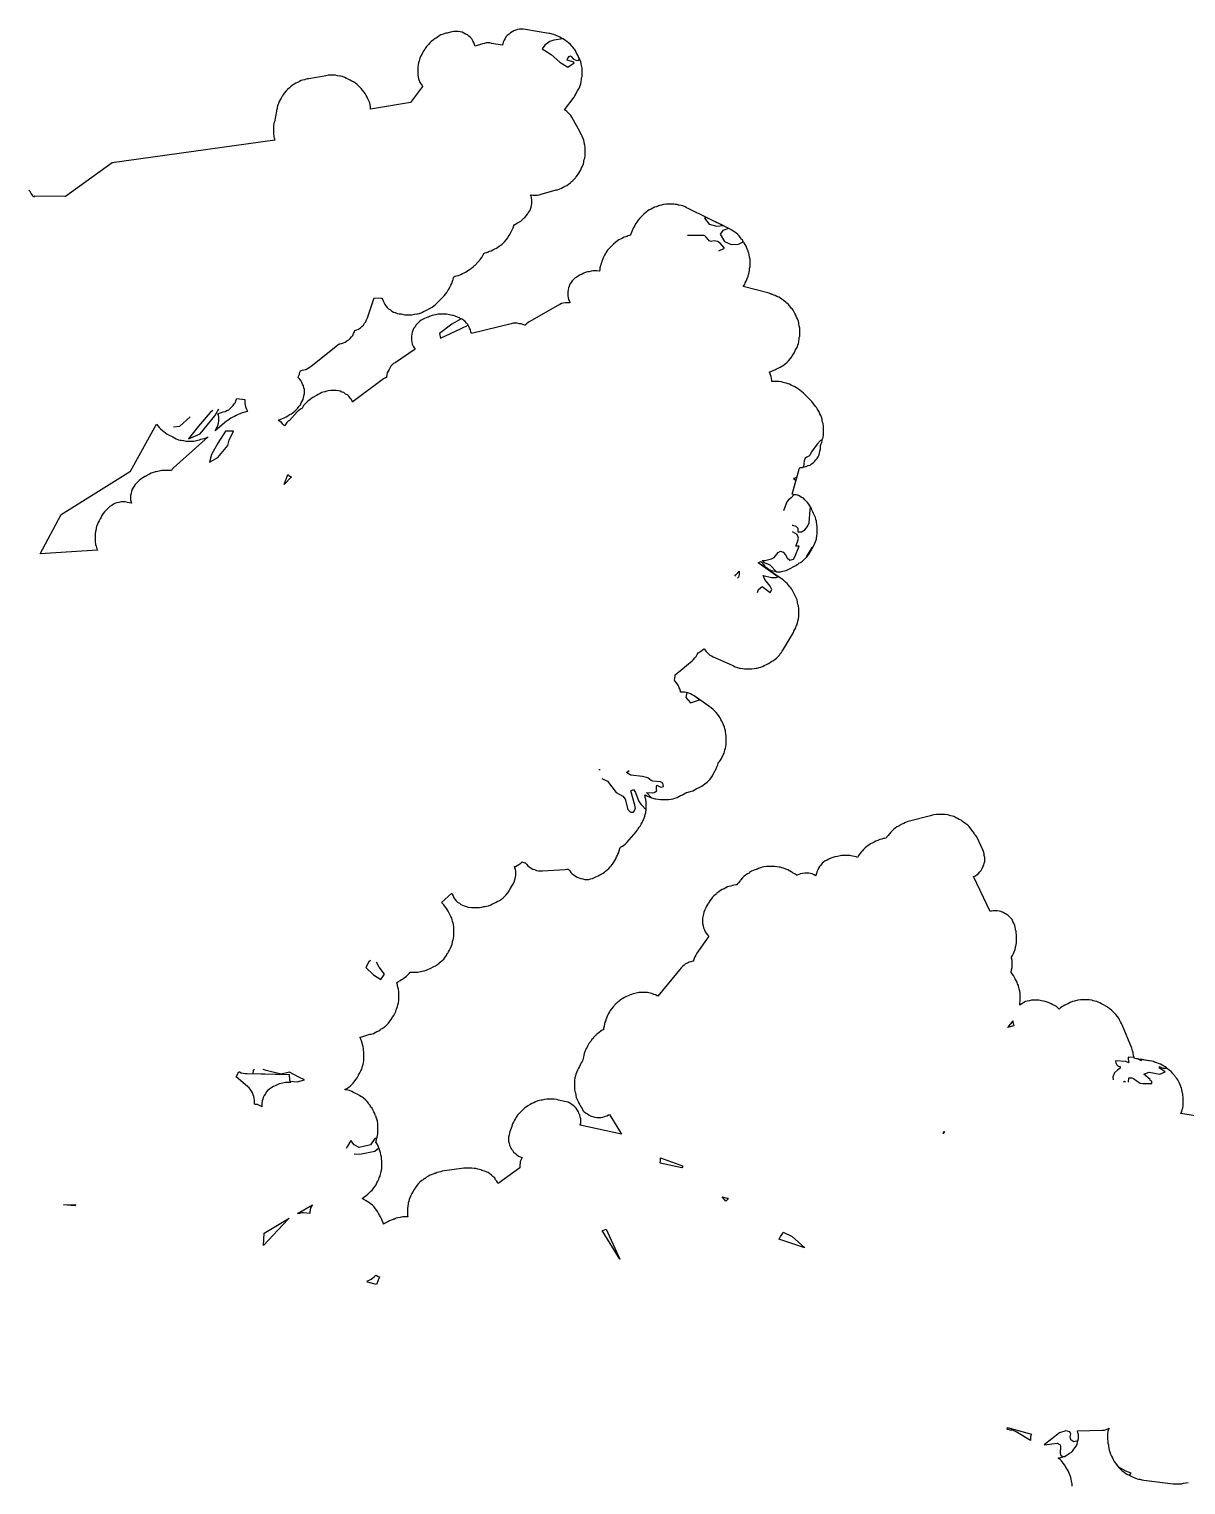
# Model space of a CAD drawing. Header units: metres. Extents: x 0 to 1325, y -1 to 773.
# Drawn here: x 408.32 to 434.15, y 91.9 to 124.42 of the extents above; entities that cross this region are included whole.
import ezdxf

# ---------------------------------------------------------------- set-up
doc = ezdxf.new("R2010")
doc.units = ezdxf.units.M

msp = doc.modelspace()

# ---------------------------------------------------------------- linework, layer by layer
at = {"layer": 'CUT'}
for points in [[(434.63, 100.098), (434.04, 100.198), (434.06, 100.248), (434.07, 100.288), (434.08, 100.318), (434.09, 100.378), (434.09, 100.428), (434.09, 100.518), (434.09, 100.568), (434.08, 100.598), (434.08, 100.628), (434.08, 100.638), (434.07, 100.668), (434.07, 100.688), (434.06, 100.728), (434.05, 100.768), (434.04, 100.788), (434.04, 100.798), (434.02, 100.838), (434.01, 100.878), (433.99, 100.908), (433.97, 100.948), (433.95, 100.978), (433.93, 100.998), (433.92, 101.008), (433.9, 101.038), (433.87, 101.078), (433.86, 101.088), (433.85, 101.098), (433.82, 101.138), (433.78, 101.168), (433.74, 101.198), (433.72, 101.218), (433.69, 101.238), (433.66, 101.258), (433.62, 101.278), (433.58, 101.298), (433.54, 101.318), (433.5, 101.328), (433.49, 101.338), (433.47, 101.338), (433.46, 101.348), (433.45, 101.348), (433.43, 101.358), (433.39, 101.368), (433.34, 101.378), (433.32, 101.378), (433, 101.428), (432.99, 101.468), (432.98, 101.498), (432.97, 101.538), (432.97, 101.558), (432.96, 101.598), (432.94, 101.658), (432.73, 102.178), (432.71, 102.208), (432.69, 102.248), (432.67, 102.288), (432.65, 102.328), (432.62, 102.368), (432.59, 102.408), (432.56, 102.438), (432.53, 102.468), (432.5, 102.498), (432.45, 102.538), (432.41, 102.568), (432.39, 102.578), (432.36, 102.598), (432.31, 102.628), (432.27, 102.648), (432.23, 102.668), (432.19, 102.688), (432.16, 102.698), (432.12, 102.708), (432.08, 102.718), (432.05, 102.728), (431.99, 102.738), (431.94, 102.738), (431.85, 102.738), (431.8, 102.738), (431.74, 102.728), (431.66, 102.708), (431.62, 102.698), (431.57, 102.678), (431.53, 102.658), (431.45, 102.618), (431.41, 102.598), (431.38, 102.578), (431.35, 102.558), (431.33, 102.538), (431.32, 102.528), (431.29, 102.558), (431.26, 102.588), (431.22, 102.608), (431.18, 102.628), (431.14, 102.648), (431.1, 102.668), (431.05, 102.688), (431.01, 102.698), (430.97, 102.708), (430.93, 102.718), (430.87, 102.728), (430.82, 102.728), (430.74, 102.728), (430.7, 102.728), (430.65, 102.718), (430.61, 102.708), (430.57, 102.698), (430.53, 102.678), (430.49, 102.648), (430.45, 102.628), (430.44, 102.618), (430.44, 102.628), (430.44, 102.638), (430.44, 102.668), (430.45, 102.698), (430.45, 102.748), (430.45, 102.838), (430.45, 102.878), (430.44, 102.928), (430.43, 102.978), (430.42, 103.018), (430.41, 103.038), (430.41, 103.048), (430.41, 103.058), (430.4, 103.078), (430.39, 103.088), (430.38, 103.128), (430.36, 103.168), (430.34, 103.208), (430.32, 103.248), (430.3, 103.278), (430.27, 103.318), (430.25, 103.348), (430.25, 103.358), (430.26, 103.408), (430.27, 103.458), (430.27, 103.498), (430.27, 103.578), (430.27, 103.618), (430.26, 103.668), (430.26, 103.678), (430.26, 103.688), (430.28, 103.728), (430.3, 103.768), (430.32, 103.808), (430.34, 103.858), (430.35, 103.898), (430.35, 103.918), (430.36, 103.968), (430.37, 104.018), (430.37, 104.058), (430.37, 104.148), (430.37, 104.198), (430.36, 104.228), (430.36, 104.258), (430.36, 104.268), (430.35, 104.298), (430.35, 104.318), (430.34, 104.358), (430.33, 104.398), (430.31, 104.448), (430.29, 104.488), (430.27, 104.528), (430.24, 104.558), (430.21, 104.588), (430.18, 104.618), (430.14, 104.648), (430.11, 104.668), (430.07, 104.688), (430.02, 104.708), (429.98, 104.718), (429.94, 104.728), (429.89, 104.728), (429.85, 104.728), (429.8, 104.718), (429.78, 104.708), (429.41, 105.488), (429.45, 105.508), (429.49, 105.538), (429.52, 105.558), (429.55, 105.598), (429.58, 105.628), (429.6, 105.668), (429.62, 105.708), (429.64, 105.748), (429.65, 105.788), (429.66, 105.828), (429.66, 105.868), (429.66, 105.918), (429.65, 105.958), (429.65, 105.998), (429.63, 106.048), (429.62, 106.088), (429.48, 106.378), (429.45, 106.418), (429.42, 106.448), (429.42, 106.458), (429.41, 106.478), (429.4, 106.488), (429.39, 106.498), (429.38, 106.518), (429.35, 106.558), (429.31, 106.608), (429.28, 106.638), (429.24, 106.668), (429.21, 106.688), (429.2, 106.698), (429.19, 106.698), (429.17, 106.718), (429.16, 106.718), (429.13, 106.748), (429.09, 106.768), (429.05, 106.788), (429.01, 106.808), (428.97, 106.828), (428.94, 106.838), (428.9, 106.848), (428.86, 106.858), (428.83, 106.868), (428.77, 106.878), (428.72, 106.878), (428.63, 106.878), (428.58, 106.878), (428.52, 106.868), (428.49, 106.858), (428.45, 106.848), (428.42, 106.838), (427.98, 106.728), (427.94, 106.718), (427.89, 106.698), (427.85, 106.678), (427.81, 106.658), (427.76, 106.628), (427.75, 106.628), (427.74, 106.618), (427.7, 106.598), (427.66, 106.568), (427.62, 106.538), (427.59, 106.508), (427.56, 106.478), (427.53, 106.448), (427.5, 106.408), (427.47, 106.368), (427.46, 106.348), (427.42, 106.338), (427.4, 106.338), (427.36, 106.328), (427.32, 106.318), (427.27, 106.298), (427.23, 106.278), (427.19, 106.258), (427.15, 106.238), (427.11, 106.218), (427.08, 106.198), (427.05, 106.178), (427.03, 106.158), (426.99, 106.128), (426.95, 106.098), (426.92, 106.058), (426.91, 106.048), (426.9, 106.038), (426.87, 105.998), (426.84, 105.958), (426.82, 105.918), (426.79, 105.928), (426.75, 105.938), (426.71, 105.948), (426.65, 105.958), (426.6, 105.958), (426.51, 105.958), (426.46, 105.958), (426.4, 105.948), (426.37, 105.938), (426.33, 105.928), (426.31, 105.928), (426.27, 105.918), (426.22, 105.898), (426.18, 105.878), (426.14, 105.858), (426.1, 105.838), (426.06, 105.808), (426.03, 105.788), (426, 105.748), (425.97, 105.718), (425.95, 105.678), (425.93, 105.638), (425.91, 105.598), (425.9, 105.558), (425.89, 105.508), (425.85, 105.528), (425.81, 105.548), (425.77, 105.558), (425.73, 105.568), (425.68, 105.568), (425.64, 105.568), (425.59, 105.558), (425.55, 105.548), (425.51, 105.538), (425.47, 105.518), (425.46, 105.518), (425.42, 105.548), (425.38, 105.568), (425.37, 105.578), (425.34, 105.598), (425.3, 105.618), (425.26, 105.638), (425.22, 105.658), (425.17, 105.678), (425.13, 105.688), (425.09, 105.698), (425.07, 105.698), (425.02, 105.708), (424.97, 105.718), (424.93, 105.718), (424.84, 105.718), (424.79, 105.718), (424.73, 105.708), (424.69, 105.698), (424.65, 105.688), (424.61, 105.668), (424.6, 105.668), (424.59, 105.658), (424.57, 105.658), (424.56, 105.648), (424.53, 105.638), (424.49, 105.628), (424.45, 105.608), (424.41, 105.578), (424.4, 105.568), (424.36, 105.548), (424.32, 105.518), (424.28, 105.488), (424.25, 105.458), (424.21, 105.408), (424.2, 105.398), (424.19, 105.388), (424.16, 105.348), (424.13, 105.318), (424.13, 105.308), (424.1, 105.308), (424.06, 105.298), (424.03, 105.288), (423.99, 105.278), (423.95, 105.268), (423.92, 105.258), (423.88, 105.238), (423.84, 105.218), (423.8, 105.198), (423.76, 105.178), (423.72, 105.148), (423.68, 105.118), (423.67, 105.108), (423.66, 105.098), (423.61, 105.058), (423.58, 105.028), (423.55, 104.988), (423.52, 104.948), (423.5, 104.908), (423.49, 104.898), (423.47, 104.868), (423.45, 104.828), (423.43, 104.788), (423.41, 104.748), (423.39, 104.698), (423.38, 104.658), (423.37, 104.618), (423.36, 104.558), (423.36, 104.508), (423.36, 104.478), (423.36, 104.438), (423.37, 104.388), (423.38, 104.348), (423.4, 104.298), (423.42, 104.258), (423.44, 104.228), (423.47, 104.188), (423.5, 104.158), (423.23, 103.778), (423.21, 103.738), (423.19, 103.698), (423.17, 103.658), (423.16, 103.618), (423.16, 103.598), (423.14, 103.598), (423.1, 103.588), (423.06, 103.578), (423.02, 103.558), (422.98, 103.538), (422.95, 103.508), (422.91, 103.478), (422.88, 103.448), (422.36, 102.818), (422.35, 102.828), (422.31, 102.848), (422.27, 102.858), (422.23, 102.878), (422.19, 102.888), (422.13, 102.898), (422.08, 102.898), (421.99, 102.898), (421.94, 102.898), (421.88, 102.888), (421.85, 102.878), (421.81, 102.868), (421.77, 102.858), (421.74, 102.848), (421.7, 102.828), (421.66, 102.808), (421.62, 102.788), (421.58, 102.768), (421.55, 102.748), (421.52, 102.728), (421.5, 102.708), (421.46, 102.678), (421.42, 102.648), (421.39, 102.608), (421.38, 102.598), (421.37, 102.588), (421.33, 102.538), (421.3, 102.498), (421.28, 102.468), (421.26, 102.428), (421.24, 102.388), (421.22, 102.348), (421.21, 102.308), (421.2, 102.298), (421.2, 102.278), (421.19, 102.268), (421.19, 102.258), (421.18, 102.238), (421.17, 102.198), (421.16, 102.148), (421.15, 102.098), (421.15, 102.068), (421.12, 102.058), (421.09, 102.038), (421.05, 102.008), (421, 101.968), (420.99, 101.958), (420.98, 101.948), (420.95, 101.918), (420.92, 101.888), (420.91, 101.868), (420.89, 101.858), (420.88, 101.838), (420.87, 101.828), (420.87, 101.818), (420.85, 101.798), (420.85, 101.788), (420.82, 101.758), (420.8, 101.718), (420.78, 101.678), (420.76, 101.648), (420.74, 101.598), (420.72, 101.538), (420.71, 101.498), (420.7, 101.458), (420.69, 101.398), (420.69, 101.388), (420.67, 101.358), (420.65, 101.328), (420.63, 101.288), (420.61, 101.248), (420.59, 101.208), (420.57, 101.168), (420.55, 101.128), (420.53, 101.078), (420.52, 101.038), (420.51, 100.998), (420.5, 100.938), (420.5, 100.888), (420.5, 100.798), (420.5, 100.748), (420.51, 100.688), (420.52, 100.658), (420.53, 100.618), (420.53, 100.598), (420.54, 100.558), (420.56, 100.508), (420.58, 100.468), (420.6, 100.428), (420.62, 100.388), (420.65, 100.338), (420.67, 100.308), (420.69, 100.268), (420.72, 100.238), (420.76, 100.208), (420.79, 100.188), (420.83, 100.158), (420.87, 100.138), (420.91, 100.128), (420.95, 100.118), (421, 100.108), (421.04, 100.108), (421.09, 100.108), (421.13, 100.118), (421.17, 100.128), (421.22, 100.148), (421.26, 100.168), (421.28, 100.178), (421.55, 99.738), (420.63, 99.938), (420.63, 99.948), (420.64, 99.988), (420.64, 100.028), (420.64, 100.078), (420.63, 100.118), (420.62, 100.158), (420.6, 100.208), (420.59, 100.238), (420.56, 100.278), (420.54, 100.318), (420.51, 100.348), (420.47, 100.378), (420.44, 100.398), (420.4, 100.428), (420.36, 100.448), (420.32, 100.458), (420.28, 100.468), (420.14, 100.498), (420.11, 100.508), (420.05, 100.518), (420, 100.518), (419.92, 100.518), (419.88, 100.518), (419.83, 100.508), (419.78, 100.498), (419.76, 100.498), (419.72, 100.488), (419.68, 100.478), (419.63, 100.458), (419.59, 100.438), (419.55, 100.418), (419.51, 100.398), (419.46, 100.368), (419.43, 100.348), (419.39, 100.328), (419.36, 100.298), (419.33, 100.268), (419.3, 100.238), (419.27, 100.208), (419.23, 100.158), (419.2, 100.118), (419.18, 100.088), (419.16, 100.048), (419.14, 100.008), (419.12, 99.968), (419.1, 99.918), (419.1, 99.908), (419.06, 99.798), (419.05, 99.758), (419.04, 99.718), (419.03, 99.668), (419.03, 99.628), (419.03, 99.578), (419.04, 99.538), (419.05, 99.488), (419.07, 99.448), (419.09, 99.408), (419.12, 99.378), (419.14, 99.338), (419.18, 99.308), (419.21, 99.278), (419.25, 99.248), (419.29, 99.228), (419.33, 99.218), (419.31, 99.168), (419.29, 99.128), (419.29, 99.088), (419.28, 99.048), (419.28, 98.998), (419.28, 98.988), (418.8, 98.638), (418.79, 98.648), (418.77, 98.688), (418.74, 98.718), (418.72, 98.758), (418.68, 98.788), (418.65, 98.818), (418.61, 98.848), (418.57, 98.878), (418.53, 98.898), (418.49, 98.908), (418.46, 98.918), (418.45, 98.928), (418.43, 98.928), (418.42, 98.938), (418.41, 98.938), (418.38, 98.948), (418.34, 98.958), (418.3, 98.968), (418.26, 98.968), (418.21, 98.978), (418.17, 98.978), (418.09, 98.978), (418.03, 98.978), (417.55, 98.908), (417.52, 98.898), (417.47, 98.888), (417.43, 98.878), (417.41, 98.868), (417.4, 98.868), (417.39, 98.858), (417.37, 98.858), (417.36, 98.848), (417.32, 98.838), (417.28, 98.818), (417.24, 98.798), (417.2, 98.778), (417.17, 98.748), (417.16, 98.748), (417.14, 98.728), (417.13, 98.728), (417.12, 98.718), (417.09, 98.698), (417.05, 98.668), (417.02, 98.638), (416.98, 98.588), (416.95, 98.548), (416.94, 98.528), (416.92, 98.498), (416.89, 98.448), (416.87, 98.408), (416.85, 98.368), (416.83, 98.328), (416.81, 98.278), (416.8, 98.238), (416.79, 98.198), (416.79, 98.178), (416.78, 98.128), (416.77, 98.078), (416.77, 98.038), (416.77, 97.958), (416.77, 97.918), (416.78, 97.888), (416.7, 97.888), (416.66, 97.888), (416.61, 97.878), (416.56, 97.868), (416.52, 97.858), (416.5, 97.848), (416.49, 97.848), (416.48, 97.838), (416.46, 97.838), (416.45, 97.828), (416.41, 97.818), (416.37, 97.798), (416.33, 97.778), (416.29, 97.758), (416.26, 97.738), (416.24, 97.728), (416.23, 97.758), (416.21, 97.808), (416.19, 97.848), (416.17, 97.888), (416.15, 97.928), (416.12, 97.978), (416.1, 98.008), (416.09, 98.028), (416.06, 98.068), (416.02, 98.118), (415.99, 98.148), (415.94, 98.188), (415.9, 98.218), (415.88, 98.228), (415.85, 98.248), (415.8, 98.278), (415.76, 98.298), (415.8, 98.328), (415.84, 98.358), (415.89, 98.398), (415.92, 98.428), (415.95, 98.458), (415.98, 98.488), (416.02, 98.538), (416.05, 98.578), (416.07, 98.608), (416.09, 98.648), (416.11, 98.688), (416.13, 98.728), (416.14, 98.768), (416.15, 98.778), (416.16, 98.798), (416.16, 98.808), (416.16, 98.818), (416.17, 98.838), (416.18, 98.878), (416.19, 98.928), (416.2, 98.978), (416.2, 99.018), (416.2, 99.098), (416.2, 99.138), (416.19, 99.188), (416.19, 99.228), (416.18, 99.278), (416.17, 99.318), (416.16, 99.358), (416.15, 99.378), (416.15, 99.388), (416.13, 99.428), (416.12, 99.468), (416.1, 99.508), (416.07, 99.548), (416.06, 99.558), (416.07, 99.568), (416.07, 99.578), (416.07, 99.588), (416.08, 99.608), (416.09, 99.648), (416.1, 99.698), (416.11, 99.748), (416.11, 99.788), (416.11, 99.918), (416.11, 99.968), (416.1, 100.028), (416.09, 100.068), (416.07, 100.108), (416.07, 100.118), (416.07, 100.128), (416.06, 100.148), (416.05, 100.158), (416.04, 100.198), (416.02, 100.238), (416, 100.278), (415.98, 100.318), (415.95, 100.348), (415.95, 100.358), (415.94, 100.378), (415.93, 100.388), (415.92, 100.398), (415.9, 100.428), (415.87, 100.468), (415.84, 100.498), (415.79, 100.538), (415.75, 100.568), (415.73, 100.578), (415.7, 100.598), (415.65, 100.628), (415.61, 100.648), (415.57, 100.668), (415.53, 100.688), (415.48, 100.708), (415.44, 100.718), (415.4, 100.728), (415.38, 100.728), (415.38, 100.738), (415.42, 100.758), (415.46, 100.788), (415.5, 100.818), (415.53, 100.848), (415.56, 100.878), (415.6, 100.928), (415.63, 100.968), (415.65, 100.998), (415.67, 101.038), (415.68, 101.048), (415.68, 101.058), (415.71, 101.108), (415.73, 101.148), (415.75, 101.188), (415.76, 101.218), (415.77, 101.258), (415.78, 101.298), (415.79, 101.328), (415.8, 101.388), (415.8, 101.438), (415.8, 101.528), (415.8, 101.578), (415.79, 101.608), (415.79, 101.638), (415.79, 101.648), (415.78, 101.678), (415.78, 101.698), (415.77, 101.738), (415.76, 101.778), (415.75, 101.798), (415.75, 101.808), (415.73, 101.848), (415.72, 101.888), (415.71, 101.898), (415.93, 101.968), (415.96, 101.968), (416.01, 101.988), (416.05, 102.008), (416.09, 102.028), (416.13, 102.048), (416.16, 102.068), (416.17, 102.078), (416.21, 102.098), (416.25, 102.128), (416.29, 102.158), (416.32, 102.188), (416.35, 102.218), (416.38, 102.258), (416.41, 102.298), (416.43, 102.338), (416.44, 102.348), (416.47, 102.388), (416.49, 102.428), (416.51, 102.478), (416.51, 102.498), (416.53, 102.528), (416.55, 102.588), (416.56, 102.628), (416.57, 102.668), (416.58, 102.728), (416.58, 102.778), (416.58, 102.868), (416.58, 102.918), (416.57, 102.978), (416.56, 103.018), (416.54, 103.098), (416.53, 103.118), (416.56, 103.138), (416.61, 103.168), (416.64, 103.188), (416.66, 103.198), (416.7, 103.228), (416.75, 103.268), (416.78, 103.298), (416.81, 103.328), (416.83, 103.358), (416.86, 103.358), (416.95, 103.358), (417, 103.358), (417.06, 103.368), (417.09, 103.378), (417.13, 103.388), (417.15, 103.388), (417.19, 103.398), (417.24, 103.418), (417.28, 103.438), (417.36, 103.478), (417.4, 103.498), (417.44, 103.528), (417.48, 103.558), (417.49, 103.568), (417.5, 103.578), (417.55, 103.618), (417.58, 103.648), (417.61, 103.688), (417.64, 103.728), (417.66, 103.768), (417.67, 103.778), (417.69, 103.808), (417.71, 103.848), (417.73, 103.888), (417.75, 103.928), (417.77, 103.978), (417.78, 104.018), (417.78, 104.038), (417.79, 104.078), (417.8, 104.108), (417.81, 104.168), (417.81, 104.218), (417.81, 104.308), (417.81, 104.358), (417.8, 104.418), (417.79, 104.448), (417.78, 104.488), (417.77, 104.528), (417.76, 104.558), (417.74, 104.598), (417.68, 104.718), (417.66, 104.758), (417.63, 104.798), (417.6, 104.838), (417.58, 104.858), (417.53, 104.908), (417.76, 105.118), (417.77, 105.098), (417.79, 105.058), (417.81, 105.018), (417.83, 104.988), (417.86, 104.948), (417.89, 104.918), (417.93, 104.898), (417.96, 104.868), (418, 104.848), (418.04, 104.838), (418.08, 104.818), (418.13, 104.808), (418.2, 104.798), (418.26, 104.798), (418.34, 104.798), (418.38, 104.798), (418.43, 104.808), (418.48, 104.818), (418.5, 104.818), (418.54, 104.828), (418.58, 104.838), (418.63, 104.858), (418.67, 104.878), (418.71, 104.898), (418.75, 104.918), (418.79, 104.938), (418.83, 104.958), (418.87, 104.988), (418.91, 105.018), (418.94, 105.048), (418.97, 105.078), (419.01, 105.128), (419.04, 105.168), (419.06, 105.198), (419.08, 105.238), (419.09, 105.248), (419.09, 105.258), (419.12, 105.298), (419.14, 105.338), (419.16, 105.388), (419.17, 105.428), (419.18, 105.478), (419.19, 105.518), (419.19, 105.558), (419.19, 105.608), (419.18, 105.648), (419.17, 105.688), (419.16, 105.718), (419.18, 105.718), (419.22, 105.738), (419.26, 105.758), (419.3, 105.788), (419.33, 105.818), (419.35, 105.808), (419.39, 105.798), (419.4, 105.798), (419.43, 105.768), (419.46, 105.728), (419.49, 105.708), (419.53, 105.678), (419.57, 105.658), (419.61, 105.648), (419.65, 105.628), (419.7, 105.618), (419.74, 105.618), (419.79, 105.618), (420.29, 105.648), (420.33, 105.658), (420.37, 105.658), (420.37, 105.648), (420.4, 105.618), (420.42, 105.578), (420.45, 105.548), (420.49, 105.518), (420.52, 105.498), (420.56, 105.478), (420.6, 105.458), (420.64, 105.448), (420.69, 105.438), (420.73, 105.428), (420.77, 105.428), (420.82, 105.428), (420.86, 105.438), (420.9, 105.448), (420.93, 105.458), (420.99, 105.488), (421.03, 105.508), (421.07, 105.528), (421.11, 105.548), (421.14, 105.568), (421.17, 105.588), (421.19, 105.608), (421.23, 105.638), (421.27, 105.668), (421.3, 105.708), (421.31, 105.718), (421.32, 105.728), (421.35, 105.768), (421.38, 105.808), (421.4, 105.848), (421.42, 105.888), (421.44, 105.928), (421.46, 105.968), (421.47, 105.988), (421.49, 106.028), (421.5, 106.068), (421.51, 106.118), (421.52, 106.138), (421.53, 106.148), (421.57, 106.168), (421.6, 106.188), (421.64, 106.218), (421.67, 106.248), (421.88, 106.488), (421.9, 106.518), (421.91, 106.538), (421.92, 106.558), (421.94, 106.578), (421.94, 106.588), (421.97, 106.618), (421.99, 106.658), (422.01, 106.698), (422.03, 106.728), (422.05, 106.778), (422.07, 106.838), (422.08, 106.878), (422.09, 106.918), (422.1, 106.978), (422.1, 107.028), (422.1, 107.118), (422.1, 107.158), (422.09, 107.208), (422.08, 107.258), (422.08, 107.278), (422.07, 107.318), (422.09, 107.308), (422.13, 107.288), (422.17, 107.268), (422.22, 107.248), (422.3, 107.228), (422.32, 107.228), (422.37, 107.218), (422.42, 107.208), (422.46, 107.208), (422.55, 107.208), (422.6, 107.208), (422.66, 107.218), (422.7, 107.228), (422.74, 107.238), (422.79, 107.258), (422.83, 107.278), (422.87, 107.298), (422.91, 107.318), (422.95, 107.338), (422.99, 107.358), (423, 107.368), (423.01, 107.368), (423.09, 107.388), (423.14, 107.408), (423.18, 107.428), (423.22, 107.448), (423.3, 107.488), (423.34, 107.508), (423.37, 107.528), (423.41, 107.558), (423.46, 107.598), (423.49, 107.628), (423.52, 107.658), (423.55, 107.698), (423.58, 107.738), (423.6, 107.778), (423.66, 107.898), (423.68, 107.938), (423.7, 107.988), (423.71, 108.018), (423.71, 108.028), (423.74, 108.058), (423.76, 108.088), (423.78, 108.128), (423.82, 108.208), (423.84, 108.248), (423.85, 108.278), (423.86, 108.318), (423.87, 108.358), (423.88, 108.388), (423.89, 108.448), (423.89, 108.498), (423.89, 108.588), (423.89, 108.628), (423.88, 108.678), (423.87, 108.728), (423.87, 108.748), (423.86, 108.788), (423.85, 108.828), (423.83, 108.878), (423.81, 108.918), (423.79, 108.958), (423.77, 108.998), (423.75, 109.038), (423.73, 109.068), (423.7, 109.108), (423.66, 109.158), (423.63, 109.188), (423.6, 109.218), (423.55, 109.258), (423.51, 109.288), (423.5, 109.298), (423.17, 109.528), (423.13, 109.548), (423.09, 109.568), (423.05, 109.588), (423, 109.598), (422.96, 109.608), (422.91, 109.608), (422.87, 109.608), (422.87, 109.628), (422.86, 109.668), (422.84, 109.708), (422.82, 109.748), (422.8, 109.788), (422.77, 109.828), (422.74, 109.858), (422.73, 109.868), (422.73, 109.878), (422.74, 109.918), (422.75, 109.958), (422.75, 109.998), (423.13, 110.308), (423.16, 110.338), (423.19, 110.378), (423.22, 110.408), (423.24, 110.448), (423.26, 110.488), (423.28, 110.498), (423.32, 110.528), (423.35, 110.548), (423.39, 110.578), (423.4, 110.568), (423.43, 110.528), (423.46, 110.498), (423.49, 110.468), (423.52, 110.438), (423.56, 110.418), (423.6, 110.398), (424.02, 110.208), (424.05, 110.198), (424.09, 110.178), (424.14, 110.158), (424.18, 110.148), (424.2, 110.148), (424.25, 110.138), (424.3, 110.128), (424.34, 110.128), (424.42, 110.128), (424.46, 110.128), (424.51, 110.138), (424.56, 110.148), (424.58, 110.148), (424.62, 110.158), (424.66, 110.168), (424.71, 110.188), (424.75, 110.208), (424.79, 110.228), (424.83, 110.248), (424.88, 110.278), (424.91, 110.298), (424.93, 110.308), (424.97, 110.338), (425.02, 110.378), (425.05, 110.408), (425.08, 110.438), (425.1, 110.478), (425.12, 110.498), (425.14, 110.528), (425.17, 110.568), (425.39, 110.938), (425.4, 110.968), (425.42, 111.008), (425.44, 111.048), (425.45, 111.088), (425.46, 111.098), (425.47, 111.118), (425.47, 111.128), (425.47, 111.138), (425.48, 111.158), (425.49, 111.198), (425.5, 111.248), (425.51, 111.298), (425.51, 111.338), (425.51, 111.428), (425.51, 111.478), (425.5, 111.538), (425.49, 111.568), (425.48, 111.608), (425.48, 111.628), (425.47, 111.668), (425.45, 111.718), (425.43, 111.758), (425.39, 111.838), (425.37, 111.878), (425.35, 111.908), (425.33, 111.938), (425.31, 111.958), (425.28, 111.998), (425.25, 112.038), (425.21, 112.068), (425.2, 112.078), (425.19, 112.088), (425.16, 112.118), (425.12, 112.138), (424.6, 112.498), (424.66, 112.528), (424.69, 112.498), (424.71, 112.468), (424.74, 112.428), (424.77, 112.398), (424.81, 112.378), (424.85, 112.348), (424.89, 112.328), (424.93, 112.318), (424.97, 112.308), (425.01, 112.298), (425.06, 112.298), (425.1, 112.298), (425.15, 112.308), (425.19, 112.318), (425.23, 112.328), (425.27, 112.348), (425.44, 112.438), (425.47, 112.458), (425.5, 112.478), (425.51, 112.488), (425.55, 112.508), (425.59, 112.538), (425.63, 112.568), (425.66, 112.598), (425.69, 112.628), (425.72, 112.668), (425.75, 112.708), (425.77, 112.748), (425.78, 112.758), (425.78, 112.768), (425.81, 112.818), (425.85, 112.898), (425.87, 112.938), (425.89, 112.988), (425.9, 113.028), (425.9, 113.048), (425.91, 113.098), (425.92, 113.148), (425.92, 113.188), (425.92, 113.268), (425.92, 113.308), (425.91, 113.358), (425.9, 113.408), (425.9, 113.428), (425.89, 113.468), (425.88, 113.508), (425.86, 113.558), (425.84, 113.598), (425.82, 113.638), (425.8, 113.678), (425.79, 113.708), (425.73, 113.808), (425.7, 113.848), (425.67, 113.878), (425.64, 113.908), (425.61, 113.938), (425.57, 113.958), (425.54, 113.978), (425.5, 113.998), (425.46, 114.018), (425.41, 114.018), (425.37, 114.028), (425.36, 114.028), (425.51, 114.558), (425.52, 114.598), (425.53, 114.628), (425.55, 114.628), (425.59, 114.628), (425.63, 114.638), (425.67, 114.648), (425.72, 114.668), (425.76, 114.678), (425.79, 114.708), (425.83, 114.728), (425.86, 114.758), (425.89, 114.798), (425.92, 114.828), (425.94, 114.868), (425.96, 114.908), (425.97, 114.948), (425.98, 114.988), (425.99, 115.038), (425.99, 115.078), (425.99, 115.118), (426.01, 115.158), (426.02, 115.188), (426.03, 115.228), (426.04, 115.268), (426.05, 115.298), (426.06, 115.358), (426.06, 115.408), (426.06, 115.498), (426.06, 115.548), (426.05, 115.608), (426.04, 115.638), (426.03, 115.678), (426.03, 115.698), (426.02, 115.738), (426, 115.788), (425.98, 115.828), (425.96, 115.868), (425.94, 115.908), (425.92, 115.938), (425.9, 115.968), (425.88, 115.988), (425.87, 116.008), (425.84, 116.048), (425.8, 116.098), (425.61, 116.288), (425.56, 116.328), (425.55, 116.338), (425.54, 116.348), (425.5, 116.378), (425.46, 116.408), (425.42, 116.428), (425.34, 116.468), (425.3, 116.488), (425.27, 116.498), (425.23, 116.508), (425.19, 116.518), (425.16, 116.528), (425.12, 116.538), (425.06, 116.548), (425.01, 116.548), (424.91, 116.548), (424.91, 116.558), (424.91, 116.568), (424.89, 116.658), (424.88, 116.698), (424.86, 116.738), (424.85, 116.758), (424.99, 116.818), (425.01, 116.828), (425.05, 116.848), (425.09, 116.868), (425.13, 116.888), (425.16, 116.908), (425.2, 116.938), (425.25, 116.978), (425.28, 117.008), (425.32, 117.058), (425.35, 117.098), (425.36, 117.118), (425.38, 117.148), (425.41, 117.198), (425.43, 117.238), (425.45, 117.278), (425.47, 117.308), (425.49, 117.358), (425.5, 117.398), (425.51, 117.438), (425.51, 117.458), (425.52, 117.488), (425.52, 117.498), (425.52, 117.528), (425.53, 117.558), (425.53, 117.608), (425.53, 117.698), (425.53, 117.738), (425.52, 117.788), (425.51, 117.838), (425.51, 117.858), (425.5, 117.898), (425.48, 117.948), (425.46, 117.988), (425.44, 118.028), (425.42, 118.068), (425.4, 118.108), (425.38, 118.138), (425.36, 118.168), (425.34, 118.188), (425.31, 118.228), (425.28, 118.268), (425.24, 118.298), (425.23, 118.308), (425.22, 118.318), (425.17, 118.358), (425.13, 118.388), (425.1, 118.408), (425.06, 118.428), (425.02, 118.448), (424.98, 118.468), (424.94, 118.478), (424.93, 118.488), (424.91, 118.488), (424.9, 118.498), (424.89, 118.498), (424.85, 118.518), (424.27, 118.668), (424.3, 118.718), (424.31, 118.748), (424.33, 118.788), (424.35, 118.828), (424.36, 118.868), (424.37, 118.878), (424.38, 118.898), (424.38, 118.908), (424.38, 118.918), (424.39, 118.948), (424.4, 118.988), (424.41, 119.028), (424.41, 119.068), (424.42, 119.118), (424.42, 119.158), (424.42, 119.238), (424.42, 119.278), (424.41, 119.328), (424.4, 119.378), (424.39, 119.418), (424.38, 119.438), (424.38, 119.448), (424.38, 119.458), (424.37, 119.478), (424.36, 119.488), (424.35, 119.528), (424.33, 119.568), (424.31, 119.608), (424.29, 119.648), (424.26, 119.678), (424.26, 119.688), (424.25, 119.708), (424.24, 119.718), (424.23, 119.728), (424.21, 119.758), (424.18, 119.798), (424.15, 119.828), (424.1, 119.868), (424.06, 119.898), (424.04, 119.908), (424.01, 119.928), (423.96, 119.958), (423.92, 119.978), (423.04, 120.408), (423, 120.428), (422.97, 120.448), (422.92, 120.468), (422.88, 120.478), (422.84, 120.488), (422.82, 120.488), (422.79, 120.498), (422.78, 120.498), (422.75, 120.498), (422.72, 120.508), (422.67, 120.508), (422.58, 120.508), (422.54, 120.508), (422.49, 120.498), (422.44, 120.488), (422.4, 120.478), (422.38, 120.468), (422.37, 120.468), (422.36, 120.458), (422.34, 120.458), (422.33, 120.448), (422.29, 120.438), (422.25, 120.418), (422.21, 120.398), (422.17, 120.378), (422.14, 120.358), (422.1, 120.328), (422.05, 120.288), (422.02, 120.258), (421.99, 120.228), (421.96, 120.198), (421.92, 120.148), (421.89, 120.108), (421.87, 120.078), (421.85, 120.038), (421.83, 119.998), (421.82, 119.988), (421.74, 119.808), (421.73, 119.808), (421.7, 119.798), (421.69, 119.798), (421.68, 119.788), (421.66, 119.788), (421.65, 119.778), (421.61, 119.768), (421.57, 119.748), (421.53, 119.728), (421.49, 119.708), (421.46, 119.688), (421.42, 119.658), (421.37, 119.618), (421.34, 119.588), (421.31, 119.558), (421.28, 119.528), (421.24, 119.478), (421.21, 119.438), (421.19, 119.408), (421.17, 119.368), (421.15, 119.328), (421.13, 119.288), (421.12, 119.248), (421.11, 119.238), (421.11, 119.218), (421.1, 119.208), (421.1, 119.198), (421.09, 119.168), (421.08, 119.128), (421.07, 119.088), (421.07, 119.048), (421.06, 119.008), (421.05, 119.008), (421, 119.018), (420.96, 119.018), (420.92, 119.018), (420.87, 119.008), (420.82, 118.998), (420.8, 118.998), (420.76, 118.988), (420.71, 118.968), (420.67, 118.948), (420.63, 118.928), (420.58, 118.898), (420.55, 118.878), (420.51, 118.858), (420.48, 118.828), (420.45, 118.798), (420.43, 118.758), (420.4, 118.718), (420.38, 118.678), (420.37, 118.638), (420.36, 118.598), (420.35, 118.548), (420.35, 118.508), (420.35, 118.458), (420.36, 118.418), (420.37, 118.378), (420.39, 118.338), (420.4, 118.308), (420.38, 118.308), (420.34, 118.308), (420.3, 118.308), (420.25, 118.298), (420.21, 118.288), (420.17, 118.268), (420.13, 118.248), (419.49, 117.878), (419.46, 117.858), (419.42, 117.828), (419.4, 117.808), (419.39, 117.808), (419.35, 117.818), (419.31, 117.838), (419.27, 117.838), (419.22, 117.848), (419.18, 117.848), (419.13, 117.848), (419.09, 117.838), (418.2, 117.618), (418.19, 117.658), (418.18, 117.698), (418.16, 117.738), (418.14, 117.778), (418.12, 117.818), (418.09, 117.848), (418.06, 117.888), (418.03, 117.908), (417.99, 117.938), (417.95, 117.958), (417.93, 117.968), (417.89, 117.988), (417.84, 118.008), (417.8, 118.018), (417.78, 118.018), (417.74, 118.028), (417.71, 118.038), (417.65, 118.048), (417.6, 118.048), (417.51, 118.048), (417.46, 118.048), (417.4, 118.038), (417.36, 118.028), (417.32, 118.018), (417.26, 117.998), (417.24, 117.988), (417.23, 117.988), (417.19, 117.968), (417.15, 117.958), (417.12, 117.938), (417.08, 117.918), (417.05, 117.898), (417.02, 117.868), (416.99, 117.838), (416.96, 117.808), (416.94, 117.768), (416.91, 117.728), (416.89, 117.688), (416.88, 117.648), (416.87, 117.608), (416.86, 117.558), (416.86, 117.518), (416.86, 117.468), (416.87, 117.428), (416.88, 117.378), (416.9, 117.338), (416.92, 117.298), (416.94, 117.268), (416.5, 116.968), (416.46, 116.948), (416.43, 116.918), (416.4, 116.888), (416.38, 116.848), (416.36, 116.818), (416.34, 116.778), (416.32, 116.738), (416.31, 116.698), (416.3, 116.658), (416.3, 116.638), (416.28, 116.628), (416.24, 116.608), (415.56, 116.098), (415.55, 116.088), (415.54, 116.108), (415.52, 116.148), (415.49, 116.178), (415.46, 116.218), (415.43, 116.248), (415.39, 116.268), (415.35, 116.298), (415.31, 116.308), (415.27, 116.328), (415.23, 116.338), (415.18, 116.348), (415.14, 116.348), (415.11, 116.348), (415.06, 116.348), (415, 116.338), (414.97, 116.328), (414.93, 116.318), (414.89, 116.308), (414.86, 116.298), (414.82, 116.278), (414.78, 116.258), (414.74, 116.238), (414.69, 116.208), (414.66, 116.188), (414.64, 116.178), (414.6, 116.148), (414.55, 116.108), (414.52, 116.078), (414.48, 116.038), (414.45, 116.008), (414.43, 115.968), (414.42, 115.948), (414.41, 115.948), (414.38, 115.928), (414.35, 115.898), (414.31, 115.868), (414.14, 115.678), (414.11, 115.658), (414.08, 115.628), (414.05, 115.588), (414.03, 115.558), (414.02, 115.568), (413.99, 115.598), (413.96, 115.628), (413.91, 115.668), (413.89, 115.688), (413.93, 115.698), (413.98, 115.718), (414.02, 115.738), (414.06, 115.758), (414.1, 115.778), (414.13, 115.798), (414.14, 115.808), (414.18, 115.828), (414.22, 115.858), (414.26, 115.888), (414.29, 115.918), (414.32, 115.948), (414.35, 115.988), (414.38, 116.028), (414.4, 116.068), (414.42, 116.108), (414.44, 116.148), (414.45, 116.188), (414.46, 116.228), (414.47, 116.278), (414.47, 116.318), (414.47, 116.368), (414.46, 116.408), (414.45, 116.448), (414.43, 116.488), (414.41, 116.528), (414.39, 116.568), (414.36, 116.608), (414.33, 116.638), (414.34, 116.668), (414.36, 116.708), (414.37, 116.758), (414.38, 116.788), (414.42, 116.798), (414.46, 116.808), (414.5, 116.818), (414.54, 116.838), (414.58, 116.858), (414.62, 116.888), (415.25, 117.388), (415.26, 117.388), (415.3, 117.398), (415.34, 117.408), (415.38, 117.428), (415.42, 117.458), (415.46, 117.478), (415.49, 117.508), (415.52, 117.548), (415.55, 117.578), (415.57, 117.618), (415.59, 117.658), (415.6, 117.688), (415.64, 117.698), (415.68, 117.718), (415.72, 117.748), (415.75, 117.778), (415.79, 117.808), (415.81, 117.848), (415.84, 117.878), (415.86, 117.928), (415.88, 117.968), (416.03, 118.418), (416.19, 118.408), (416.21, 118.408), (416.21, 118.398), (416.23, 118.348), (416.25, 118.308), (416.27, 118.268), (416.29, 118.238), (416.32, 118.198), (416.35, 118.168), (416.39, 118.148), (416.42, 118.118), (416.46, 118.098), (416.5, 118.088), (416.54, 118.068), (416.59, 118.058), (416.63, 118.058), (416.65, 118.048), (416.71, 118.038), (416.76, 118.038), (416.84, 118.038), (416.88, 118.038), (416.93, 118.048), (416.98, 118.058), (417, 118.058), (417.04, 118.068), (417.09, 118.088), (417.13, 118.108), (417.17, 118.128), (417.21, 118.148), (417.26, 118.178), (417.27, 118.178), (417.28, 118.188), (417.32, 118.208), (417.36, 118.238), (417.4, 118.268), (417.43, 118.298), (417.56, 118.428), (417.59, 118.458), (417.62, 118.498), (417.65, 118.538), (417.67, 118.578), (417.68, 118.588), (417.7, 118.618), (417.72, 118.658), (417.74, 118.698), (417.76, 118.738), (417.78, 118.788), (417.79, 118.828), (417.8, 118.868), (417.81, 118.888), (417.83, 118.898), (417.87, 118.908), (417.91, 118.918), (417.96, 118.938), (418, 118.958), (418.04, 118.978), (418.08, 118.998), (418.11, 119.018), (418.12, 119.028), (418.16, 119.048), (418.2, 119.078), (418.24, 119.108), (418.27, 119.138), (418.28, 119.148), (418.4, 119.278), (418.43, 119.318), (418.45, 119.348), (418.47, 119.388), (418.48, 119.408), (418.51, 119.418), (418.54, 119.428), (418.55, 119.438), (418.57, 119.438), (418.59, 119.448), (418.6, 119.458), (418.64, 119.468), (418.68, 119.488), (418.72, 119.508), (418.76, 119.528), (418.79, 119.548), (418.82, 119.568), (418.84, 119.588), (418.88, 119.608), (418.91, 119.638), (418.94, 119.668), (418.98, 119.718), (419.01, 119.758), (419.02, 119.778), (419.04, 119.808), (419.07, 119.858), (419.11, 119.938), (419.13, 119.978), (419.15, 120.028), (419.15, 120.048), (419.16, 120.048), (419.19, 120.068), (419.23, 120.088), (419.26, 120.108), (419.3, 120.128), (419.33, 120.158), (419.34, 120.168), (419.35, 120.178), (419.39, 120.208), (419.42, 120.248), (419.45, 120.288), (419.47, 120.318), (419.5, 120.358), (419.52, 120.398), (419.53, 120.438), (419.54, 120.478), (419.55, 120.518), (419.55, 120.568), (419.55, 120.608), (419.54, 120.648), (419.53, 120.698), (419.52, 120.718), (419.54, 120.718), (419.58, 120.708), (419.63, 120.708), (419.67, 120.708), (419.71, 120.718), (419.76, 120.728), (420.09, 120.828), (420.12, 120.828), (420.17, 120.848), (420.21, 120.868), (420.25, 120.888), (420.29, 120.908), (420.33, 120.928), (420.37, 120.958), (420.41, 120.988), (420.42, 120.998), (420.43, 121.008), (420.46, 121.038), (420.49, 121.068), (420.52, 121.098), (420.53, 121.108), (420.54, 121.118), (420.57, 121.158), (420.6, 121.198), (420.62, 121.238), (420.64, 121.278), (420.66, 121.318), (420.68, 121.358), (420.7, 121.408), (420.71, 121.448), (420.71, 121.468), (420.72, 121.508), (420.73, 121.538), (420.74, 121.598), (420.74, 121.648), (420.74, 121.738), (420.74, 121.778), (420.73, 121.828), (420.72, 121.878), (420.72, 121.898), (420.71, 121.938), (420.69, 121.988), (420.67, 122.028), (420.65, 122.068), (420.63, 122.108), (420.62, 122.128), (420.44, 122.448), (420.42, 122.488), (420.39, 122.518), (420.36, 122.548), (420.33, 122.578), (420.29, 122.608), (420.28, 122.618), (420.49, 122.898), (420.51, 122.928), (420.53, 122.968), (420.54, 122.978), (420.54, 122.988), (420.57, 123.038), (420.59, 123.078), (420.61, 123.108), (420.63, 123.158), (420.64, 123.198), (420.65, 123.238), (420.65, 123.258), (420.66, 123.288), (420.66, 123.298), (420.66, 123.328), (420.67, 123.358), (420.67, 123.408), (420.67, 123.498), (420.67, 123.548), (420.66, 123.608), (420.65, 123.648), (420.64, 123.688), (420.62, 123.738), (420.6, 123.778), (420.58, 123.818), (420.56, 123.858), (420.54, 123.898), (420.52, 123.938), (420.49, 123.978), (420.46, 124.018), (420.45, 124.028), (420.44, 124.038), (420.41, 124.078), (420.37, 124.108), (420.33, 124.138), (420.31, 124.158), (420.28, 124.178), (420.25, 124.198), (420.21, 124.218), (420.17, 124.238), (420.13, 124.258), (420.09, 124.278), (420.04, 124.298), (420, 124.308), (419.96, 124.318), (419.93, 124.318), (419.41, 124.408), (419.36, 124.418), (419.32, 124.418), (419.27, 124.418), (419.23, 124.408), (419.19, 124.398), (419.15, 124.378), (419.11, 124.358), (419.07, 124.338), (419.04, 124.308), (419, 124.278), (418.97, 124.248), (418.95, 124.208), (418.93, 124.168), (418.91, 124.128), (418.9, 124.088), (418.89, 124.058), (418.65, 124.098), (418.61, 124.108), (418.57, 124.108), (418.53, 124.108), (418.49, 124.098), (418.45, 124.088), (418.28, 124.038), (418.27, 124.078), (418.25, 124.118), (418.23, 124.158), (418.21, 124.198), (418.18, 124.228), (418.14, 124.258), (418.11, 124.288), (418.07, 124.308), (418.03, 124.328), (417.99, 124.348), (417.95, 124.358), (417.9, 124.368), (417.86, 124.368), (417.81, 124.368), (417.77, 124.358), (417.73, 124.348), (417.66, 124.328), (417.63, 124.328), (417.57, 124.308), (417.52, 124.288), (417.48, 124.268), (417.44, 124.238), (417.41, 124.218), (417.39, 124.208), (417.35, 124.178), (417.3, 124.138), (417.27, 124.108), (417.24, 124.078), (417.2, 124.028), (417.17, 123.988), (417.16, 123.968), (417.14, 123.938), (417.11, 123.888), (417.09, 123.848), (417.07, 123.818), (417.05, 123.768), (417.03, 123.708), (417.02, 123.668), (417.01, 123.628), (417, 123.568), (417, 123.518), (417, 123.438), (417, 123.398), (417.01, 123.348), (417.02, 123.308), (417.03, 123.268), (417.05, 123.228), (417.08, 123.188), (417.1, 123.158), (417.11, 123.138), (416.84, 122.778), (415.95, 122.628), (415.95, 122.638), (415.95, 122.688), (415.94, 122.728), (415.93, 122.768), (415.91, 122.818), (415.89, 122.858), (415.87, 122.898), (415.85, 122.938), (415.83, 122.978), (415.8, 123.018), (415.77, 123.058), (415.74, 123.088), (415.71, 123.118), (415.68, 123.148), (415.65, 123.178), (415.61, 123.208), (415.57, 123.238), (415.53, 123.258), (415.49, 123.278), (415.45, 123.298), (415.41, 123.318), (415.37, 123.338), (415.32, 123.358), (415.28, 123.368), (415.26, 123.368), (415.21, 123.378), (415.16, 123.388), (415.12, 123.388), (415.04, 123.388), (415, 123.388), (414.95, 123.378), (414.91, 123.368), (414.57, 123.308), (414.54, 123.308), (414.51, 123.298), (414.47, 123.288), (414.43, 123.278), (414.4, 123.268), (414.36, 123.248), (414.32, 123.228), (414.28, 123.208), (414.24, 123.188), (414.2, 123.158), (414.16, 123.128), (414.15, 123.118), (414.14, 123.108), (414.09, 123.068), (414.06, 123.038), (414.03, 122.998), (414, 122.958), (413.98, 122.918), (413.97, 122.908), (413.95, 122.878), (413.93, 122.838), (413.91, 122.798), (413.89, 122.758), (413.87, 122.708), (413.86, 122.668), (413.86, 122.648), (413.85, 122.598), (413.85, 122.588), (413.8, 122.348), (413.79, 122.318), (413.78, 122.258), (413.78, 122.208), (413.78, 122.118), (413.78, 122.068), (413.79, 122.028), (413.79, 122.008), (413.8, 121.978), (413.8, 121.968), (413.81, 121.938), (410.18, 121.428), (409.14, 120.678), (408.44, 120.688), (408.42, 120.668), (408.4, 120.708), (408.37, 120.748), (408.35, 120.788), (408.32, 120.818)], [(431.61, 91.878), (431.61, 91.928), (431.6, 91.988), (431.59, 92.028), (431.58, 92.068), (431.56, 92.128), (431.54, 92.178), (431.52, 92.218), (431.49, 92.258), (431.49, 92.268), (431.48, 92.278), (431.46, 92.318), (431.44, 92.348), (431.41, 92.388), (431.37, 92.438), (431.34, 92.468), (431.3, 92.498), (431.32, 92.508), (431.36, 92.518), (431.4, 92.528), (431.44, 92.538), (431.48, 92.558), (431.52, 92.588), (431.55, 92.608), (431.59, 92.628), (431.62, 92.658), (431.65, 92.698), (431.67, 92.728), (431.7, 92.768), (431.72, 92.808), (431.73, 92.848), (431.74, 92.888), (431.75, 92.938), (431.75, 92.978), (431.75, 93.028), (431.74, 93.068), (431.73, 93.108), (432.28, 93.128), (432.33, 93.128), (432.37, 93.138), (432.41, 93.158), (432.44, 93.168), (432.42, 93.138), (432.41, 93.098), (432.4, 93.048), (432.4, 93.008), (432.4, 92.968), (432.41, 92.838), (432.42, 92.798), (432.42, 92.758), (432.44, 92.678), (432.45, 92.638), (432.47, 92.588), (432.49, 92.548), (432.51, 92.508), (432.53, 92.468), (432.55, 92.428), (432.57, 92.398), (432.6, 92.358), (432.64, 92.308), (432.67, 92.278), (432.7, 92.248), (432.73, 92.218), (432.77, 92.188), (432.81, 92.158), (432.85, 92.138), (432.89, 92.118), (432.93, 92.098), (432.97, 92.078), (433.01, 92.058), (433.06, 92.038), (433.1, 92.028), (433.12, 92.028), (433.17, 92.018), (433.21, 92.008), (433.87, 91.928), (433.92, 91.928), (434.01, 91.928), (434.05, 91.928), (434.1, 91.938), (434.15, 91.948), (434.2, 91.958)]]:
    msp.add_lwpolyline(points, dxfattribs=at)
for points in [[(412.66, 115.868), (412.7, 115.878), (412.74, 115.898), (412.78, 115.918), (412.81, 115.948), (412.85, 115.978), (412.88, 116.008), (412.9, 116.048), (412.93, 116.078), (412.94, 116.118), (412.96, 116.168), (413.14, 116.148), (413.14, 116.098), (413.14, 116.058), (413.15, 116.018), (413.16, 115.968), (413.18, 115.928), (413.2, 115.888), (413.21, 115.878), (413.16, 115.868), (413.12, 115.858), (413.08, 115.848), (413.03, 115.828), (412.99, 115.808), (412.95, 115.788), (412.91, 115.768), (412.87, 115.748), (412.83, 115.728), (412.8, 115.708), (412.76, 115.678), (412.73, 115.658), (412.48, 115.448), (412.5, 115.488), (412.52, 115.528), (412.54, 115.568), (412.55, 115.618), (412.56, 115.658), (412.56, 115.698), (412.56, 115.748), (412.55, 115.788), (412.54, 115.828), (412.66, 115.868)], [(408.57, 112.698), (409.04, 113.578), (410.59, 114.548), (411.17, 115.598), (411.2, 115.558), (411.23, 115.518), (411.26, 115.488), (411.31, 115.448), (411.32, 115.438), (411.33, 115.428), (411.37, 115.398), (411.41, 115.368), (411.45, 115.348), (411.53, 115.308), (411.57, 115.288), (411.61, 115.268), (411.66, 115.248), (411.7, 115.238), (411.72, 115.238), (411.77, 115.228), (411.82, 115.218), (411.86, 115.218), (411.95, 115.218), (412, 115.218), (412.06, 115.228), (412.09, 115.238), (412.13, 115.248), (412.16, 115.258), (412.23, 115.278), (412.28, 115.288), (412.32, 115.308), (411.55, 114.618), (411.52, 114.588), (411.5, 114.558), (411.48, 114.558), (411.44, 114.558), (411.34, 114.558), (411.29, 114.558), (411.23, 114.548), (411.2, 114.538), (411.16, 114.528), (411.14, 114.528), (411.1, 114.518), (411.05, 114.498), (411.01, 114.478), (410.97, 114.458), (410.92, 114.428), (410.91, 114.428), (410.9, 114.418), (410.86, 114.398), (410.82, 114.368), (410.78, 114.338), (410.75, 114.308), (410.72, 114.278), (410.69, 114.248), (410.67, 114.208), (410.64, 114.168), (410.62, 114.128), (410.61, 114.088), (410.6, 114.048), (410.59, 113.998), (410.59, 113.958), (410.59, 113.948), (410.59, 113.908), (410.6, 113.858), (410.61, 113.828), (410.6, 113.828), (410.56, 113.838), (410.52, 113.848), (410.47, 113.858), (410.43, 113.858), (410.42, 113.858), (410.38, 113.858), (410.33, 113.848), (410.29, 113.838), (410.25, 113.828), (410.21, 113.808), (410.17, 113.778), (410.13, 113.758), (410.1, 113.728), (410.07, 113.698), (410.04, 113.668), (410.01, 113.638), (409.98, 113.598), (409.95, 113.558), (409.93, 113.518), (409.91, 113.478), (409.89, 113.438), (409.87, 113.398), (409.85, 113.358), (409.83, 113.308), (409.82, 113.268), (409.82, 113.248), (409.81, 113.198), (409.8, 113.148), (409.8, 113.108), (409.8, 113.018), (409.8, 112.968), (409.81, 112.908), (409.82, 112.868), (409.83, 112.838), (409.84, 112.808), (409.85, 112.778), (408.57, 112.698)], [(414.02, 114.248), (414.1, 114.468), (414.12, 114.448), (414.16, 114.428), (414.18, 114.418), (414.02, 114.248)], [(421.05, 107.878), (421.07, 107.878), (421.06, 107.868), (421.05, 107.878)], [(430.17, 102.118), (430.2, 102.148), (430.24, 102.198), (430.27, 102.238), (430.28, 102.258), (430.29, 102.268), (430.29, 102.238), (430.3, 102.188), (430.31, 102.158), (430.17, 102.118)], [(413.51, 100.358), (413.47, 100.378), (413.42, 100.398), (413.38, 100.398), (413.36, 100.408), (413.36, 100.448), (413.36, 100.498), (413.35, 100.538), (413.34, 100.578), (413.33, 100.618), (413.31, 100.658), (413.29, 100.698), (413.26, 100.738), (413.24, 100.768), (413.2, 100.798), (412.95, 101.018), (413.01, 101.128), (413.02, 101.128), (413.06, 101.108), (413.1, 101.098), (413.15, 101.088), (413.19, 101.088), (414.13, 101.068), (414.13, 101.028), (414.14, 100.988), (414.14, 100.948), (414.16, 100.898), (414.17, 100.888), (414.1, 100.888), (414.05, 100.888), (413.99, 100.878), (413.91, 100.858), (413.86, 100.838), (413.82, 100.818), (413.78, 100.798), (413.74, 100.778), (413.7, 100.748), (413.66, 100.718), (413.65, 100.708), (413.62, 100.678), (413.6, 100.638), (413.57, 100.598), (413.55, 100.558), (413.54, 100.518), (413.53, 100.478), (413.52, 100.428), (413.52, 100.388), (413.52, 100.348), (413.51, 100.358)], [(428.75, 99.798), (428.76, 99.798), (428.73, 99.748), (428.75, 99.798)], [(422.41, 99.098), (422.42, 99.138), (422.42, 99.188), (422.42, 99.208), (422.91, 99.028), (422.91, 99.008), (422.9, 98.988), (422.41, 99.088), (422.41, 99.098)], [(423.83, 98.328), (423.88, 98.318), (423.92, 98.308), (423.93, 98.308), (423.91, 98.268), (423.88, 98.238), (423.8, 98.338), (423.83, 98.328)], [(409.36, 98.168), (409.35, 98.138), (409.09, 98.158), (409.36, 98.168)], [(414.45, 97.978), (414.41, 97.978), (414.36, 97.968), (414.32, 97.968), (414.65, 98.158), (414.63, 98.128), (414.61, 98.088), (414.6, 98.038), (414.59, 97.998), (414.59, 97.968), (414.45, 97.978)], [(414.13, 97.858), (414.1, 97.828), (413.56, 97.248), (413.57, 97.528), (414.13, 97.858)], [(421.12, 97.588), (421.13, 97.588), (421.17, 97.598), (421.21, 97.618), (421.51, 96.948), (421.12, 97.588)], [(425.64, 97.198), (425.06, 97.388), (425.08, 97.408), (425.1, 97.448), (425.13, 97.488), (425.15, 97.528), (425.16, 97.548), (425.36, 97.448), (425.64, 97.198)], [(416.08, 96.378), (415.88, 96.428), (415.87, 96.458), (415.88, 96.458), (415.92, 96.478), (415.96, 96.498), (415.99, 96.518), (416.03, 96.548), (416.06, 96.578), (416.07, 96.588), (416.1, 96.568), (416.14, 96.548), (416.15, 96.548), (416.08, 96.378)], [(430.17, 93.188), (430.7, 93.038), (430.69, 93.008), (430.68, 92.968), (430.68, 92.928), (430.68, 92.898), (430.4, 93.068), (430.36, 93.088), (430.32, 93.108), (430.28, 93.128), (430.23, 93.128), (430.19, 93.138), (430.16, 93.138), (430.17, 93.188)]]:
    msp.add_lwpolyline(points, close=True, dxfattribs=at)
at = {"layer": 'SCORE'}
for points in [[(420.25, 124.198), (420.24, 124.198), (420.04, 124.168), (419.95, 124.138), (419.84, 124.058), (419.78, 123.978), (419.98, 123.848), (420.17, 123.678), (420.35, 123.568), (420.49, 123.668), (420.46, 123.688), (420.34, 123.728), (420.35, 123.768), (420.38, 123.808), (420.41, 123.818), (420.43, 123.808), (420.48, 123.748), (420.55, 123.718), (420.6, 123.728), (420.61, 123.768), (420.6, 123.778), (420.58, 123.818), (420.56, 123.858), (420.54, 123.898), (420.52, 123.938), (420.49, 123.978), (420.46, 124.018), (420.45, 124.028), (420.44, 124.038), (420.42, 124.058), (420.41, 124.068), (420.41, 124.078), (420.37, 124.108), (420.33, 124.138), (420.31, 124.158), (420.28, 124.178), (420.25, 124.198)], [(423.42, 120.198), (423.4, 120.198), (423.51, 120.058), (423.68, 120.018), (423.82, 120.028), (423.44, 120.208), (423.42, 120.198)], [(423.72, 119.468), (423.85, 119.528), (423.75, 119.638), (423.69, 119.678), (423.62, 119.688), (423.55, 119.678), (423.51, 119.688), (423.49, 119.708), (423.44, 119.768), (423.41, 119.798), (423.39, 119.808), (423.04, 119.808), (423.02, 119.808)], [(424.26, 119.678), (424.26, 119.688), (424.25, 119.708), (424.24, 119.718), (424.23, 119.728), (424.21, 119.758), (424.18, 119.798), (424.15, 119.828), (424.1, 119.868), (424.06, 119.898), (424.04, 119.908), (424.01, 119.928), (423.96, 119.958), (423.94, 119.968), (423.81, 119.918), (423.75, 119.838), (423.85, 119.678), (424, 119.608), (424.16, 119.618), (424.27, 119.668), (424.26, 119.678)], [(418.12, 117.818), (418.09, 117.848), (418.06, 117.888), (418.03, 117.908), (417.99, 117.938), (417.97, 117.948), (417.76, 117.828), (417.49, 117.618), (417.51, 117.518), (417.97, 117.728), (418.13, 117.808), (418.12, 117.818)], [(411.55, 115.538), (411.69, 115.548), (411.92, 115.758)], [(412.37, 115.858), (412.11, 115.548), (411.88, 115.268), (412.14, 115.378), (412.47, 115.778), (412.56, 115.938)], [(412.43, 115.898), (412.37, 115.858)], [(412.79, 115.238), (412.89, 115.438), (412.71, 115.438), (412.54, 115.168), (412.4, 114.918), (412.35, 114.748), (412.54, 114.848), (412.76, 115.118), (412.79, 115.238)], [(425.69, 114.858), (425.65, 114.838), (425.63, 114.778), (425.62, 114.698), (425.61, 114.648), (425.59, 114.628), (425.63, 114.638), (425.67, 114.648), (425.72, 114.668), (425.76, 114.678), (425.79, 114.708), (425.83, 114.728), (425.86, 114.758), (425.89, 114.798), (425.92, 114.828), (425.94, 114.868), (425.96, 114.908), (425.97, 114.948), (425.98, 114.988), (425.99, 115.038), (425.99, 115.078), (425.99, 115.118), (426.01, 115.158), (426.02, 115.188), (426.03, 115.228), (426.03, 115.248), (425.99, 115.228), (425.92, 115.148), (425.79, 114.978), (425.78, 114.948), (425.76, 114.908), (425.73, 114.878), (425.69, 114.858)], [(425.45, 114.338), (425.47, 114.428), (425.44, 114.398), (425.39, 114.378), (425.45, 114.338)], [(425.36, 113.338), (425.37, 113.338), (425.44, 113.318), (425.49, 113.268), (425.49, 113.188), (425.57, 113.188), (425.64, 113.238), (425.7, 113.308), (425.74, 113.388), (425.76, 113.678), (425.77, 113.738), (425.73, 113.808), (425.7, 113.848), (425.67, 113.878), (425.64, 113.908), (425.61, 113.938), (425.57, 113.958), (425.54, 113.978), (425.5, 113.998), (425.46, 114.018), (425.41, 114.018), (425.4, 114.018), (425.34, 113.948), (425.28, 113.908), (425.24, 113.858), (425.17, 113.658)], [(424.59, 111.838), (424.61, 111.898), (424.69, 111.968), (424.87, 111.838), (424.91, 111.898), (424.87, 111.978), (424.75, 112.128), (424.71, 112.218), (424.9, 112.168), (425, 112.168), (425.04, 112.188), (424.6, 112.498), (424.66, 112.528), (424.69, 112.498), (424.71, 112.468), (424.74, 112.428), (424.77, 112.398), (424.81, 112.378), (424.85, 112.348), (424.89, 112.328), (424.93, 112.318), (424.97, 112.308), (425.01, 112.298), (424.87, 112.448), (424.74, 112.498), (424.69, 112.548), (424.75, 112.548), (424.9, 112.588), (424.96, 112.618), (425.05, 112.728), (425.1, 112.758), (425.16, 112.738), (425.21, 112.678), (425.25, 112.608), (425.31, 112.558), (425.39, 112.578), (425.42, 112.628), (425.52, 112.868), (425.44, 112.868), (425.48, 112.968), (425.5, 113.048), (425.47, 113.128), (425.37, 113.188)], [(425.77, 112.748), (425.78, 112.758), (425.78, 112.768), (425.81, 112.818), (425.82, 112.848), (425.79, 112.828), (425.68, 112.648), (425.68, 112.618), (425.69, 112.628), (425.72, 112.668), (425.75, 112.708), (425.77, 112.748)], [(424.08, 112.198), (424.1, 112.228), (424.18, 112.308), (424.18, 112.238), (424.16, 112.178), (424.14, 112.158)], [(423.05, 109.588), (423.01, 109.598), (422.99, 109.488), (423.09, 109.368), (423.29, 109.438), (423.17, 109.528), (423.13, 109.548), (423.09, 109.568), (423.05, 109.588)], [(421.05, 107.878), (421.07, 107.878), (421.06, 107.868), (421.05, 107.878)], [(421.11, 107.678), (421.24, 107.618), (421.43, 107.368), (421.58, 107.288), (421.63, 107.218), (421.69, 106.988), (421.75, 106.928), (421.82, 106.928), (421.86, 107.008), (421.85, 107.088), (421.76, 107.408), (421.82, 107.438), (421.86, 107.368), (421.94, 107.168), (421.99, 107.098), (422.1, 106.978), (422.1, 107.028), (422.1, 107.118), (422.1, 107.158), (422.09, 107.208), (422.08, 107.258), (422.08, 107.278), (422.07, 107.318), (422.09, 107.308), (422.13, 107.288), (422.17, 107.268), (422.22, 107.248), (422.11, 107.368), (422.24, 107.358), (422.28, 107.368), (422.34, 107.408), (422.33, 107.428), (422.33, 107.488), (422.34, 107.528), (422.4, 107.498), (422.43, 107.488), (422.49, 107.498), (422.47, 107.578), (422.42, 107.608), (422.25, 107.618), (422.21, 107.638), (422.14, 107.698), (422.02, 107.728), (421.76, 107.758), (421.66, 107.818), (421.72, 107.858)], [(415.91, 103.588), (415.84, 103.458), (416.01, 103.298), (416.18, 103.188), (416.26, 103.308), (416.14, 103.468), (416.08, 103.578)], [(415.95, 103.618), (415.91, 103.588)], [(433.69, 101.128), (433.63, 101.168), (433.56, 101.208), (433.56, 101.248), (433.63, 101.208), (433.71, 101.208), (433.72, 101.218), (433.69, 101.238), (433.66, 101.258), (433.62, 101.278), (433.58, 101.298), (433.54, 101.318), (433.5, 101.328), (433.49, 101.338), (433.47, 101.338), (433.46, 101.348), (433.45, 101.348), (433.43, 101.358), (433.39, 101.368), (433.34, 101.378), (433.33, 101.378), (433.32, 101.378), (433.14, 101.408), (433.16, 101.378), (433.12, 101.388), (433.08, 101.418), (433, 101.428), (432.99, 101.458), (432.97, 101.458), (432.9, 101.448), (432.86, 101.458), (432.86, 101.428), (432.87, 101.358), (432.88, 101.328), (432.81, 101.358), (432.58, 101.378), (432.59, 101.328), (432.61, 101.288), (432.64, 101.258), (432.68, 101.248), (432.68, 101.208), (432.62, 101.168), (432.56, 101.108), (432.52, 101.018), (432.53, 100.948)], [(413.35, 101.188), (413.33, 101.158), (413.32, 101.088), (414.13, 101.068)], [(414.13, 101.068), (414.13, 101.028), (414.14, 100.988), (414.14, 100.948), (414.15, 100.918), (414.31, 100.908), (414.47, 100.948), (414.35, 101.008), (414.14, 101.118), (413.95, 101.078), (413.62, 101.158), (413.55, 101.178)], [(432.87, 100.898), (432.87, 100.908), (432.88, 100.978), (432.88, 100.998), (432.94, 100.998), (432.98, 100.978), (433.06, 100.918), (433.13, 100.878), (433.19, 100.868), (433.36, 100.868), (433.39, 100.868), (433.39, 100.918), (433.36, 100.928), (433.35, 100.948), (433.35, 100.958), (433.21, 101.078), (433.33, 101.118), (433.57, 101.078), (433.69, 101.128)], [(432.76, 100.908), (432.78, 100.918), (432.8, 100.908)], [(415.58, 99.298), (415.71, 99.288), (416.04, 99.358), (416.13, 99.428), (416.13, 99.438), (416.12, 99.468), (416.1, 99.508), (416.07, 99.548), (416.06, 99.558), (416.07, 99.568), (416.07, 99.578), (416.07, 99.588), (416.08, 99.608), (416.09, 99.638), (416.04, 99.638), (415.95, 99.498), (415.69, 99.438), (415.58, 99.498), (415.51, 99.598), (415.43, 99.468), (415.4, 99.418)], [(431.33, 93.068), (430.99, 92.798), (431.28, 92.838), (431.34, 92.798), (431.35, 92.768), (431.34, 92.608), (431.36, 92.558), (431.41, 92.538), (431.44, 92.538), (431.48, 92.558), (431.52, 92.588), (431.55, 92.608), (431.59, 92.628), (431.62, 92.658), (431.65, 92.698), (431.67, 92.728), (431.7, 92.768), (431.72, 92.808), (431.73, 92.848), (431.74, 92.888), (431.65, 92.868), (431.58, 92.908), (431.57, 92.978), (431.58, 93.038), (431.56, 93.088), (431.47, 93.108), (431.33, 93.068)], [(432.85, 92.138), (432.89, 92.118), (432.93, 92.168), (432.81, 92.208), (432.64, 92.308), (432.67, 92.278), (432.7, 92.248), (432.73, 92.218), (432.77, 92.188), (432.81, 92.158), (432.85, 92.138)]]:
    msp.add_lwpolyline(points, dxfattribs=at)

doc.saveas('drawing.dxf')
